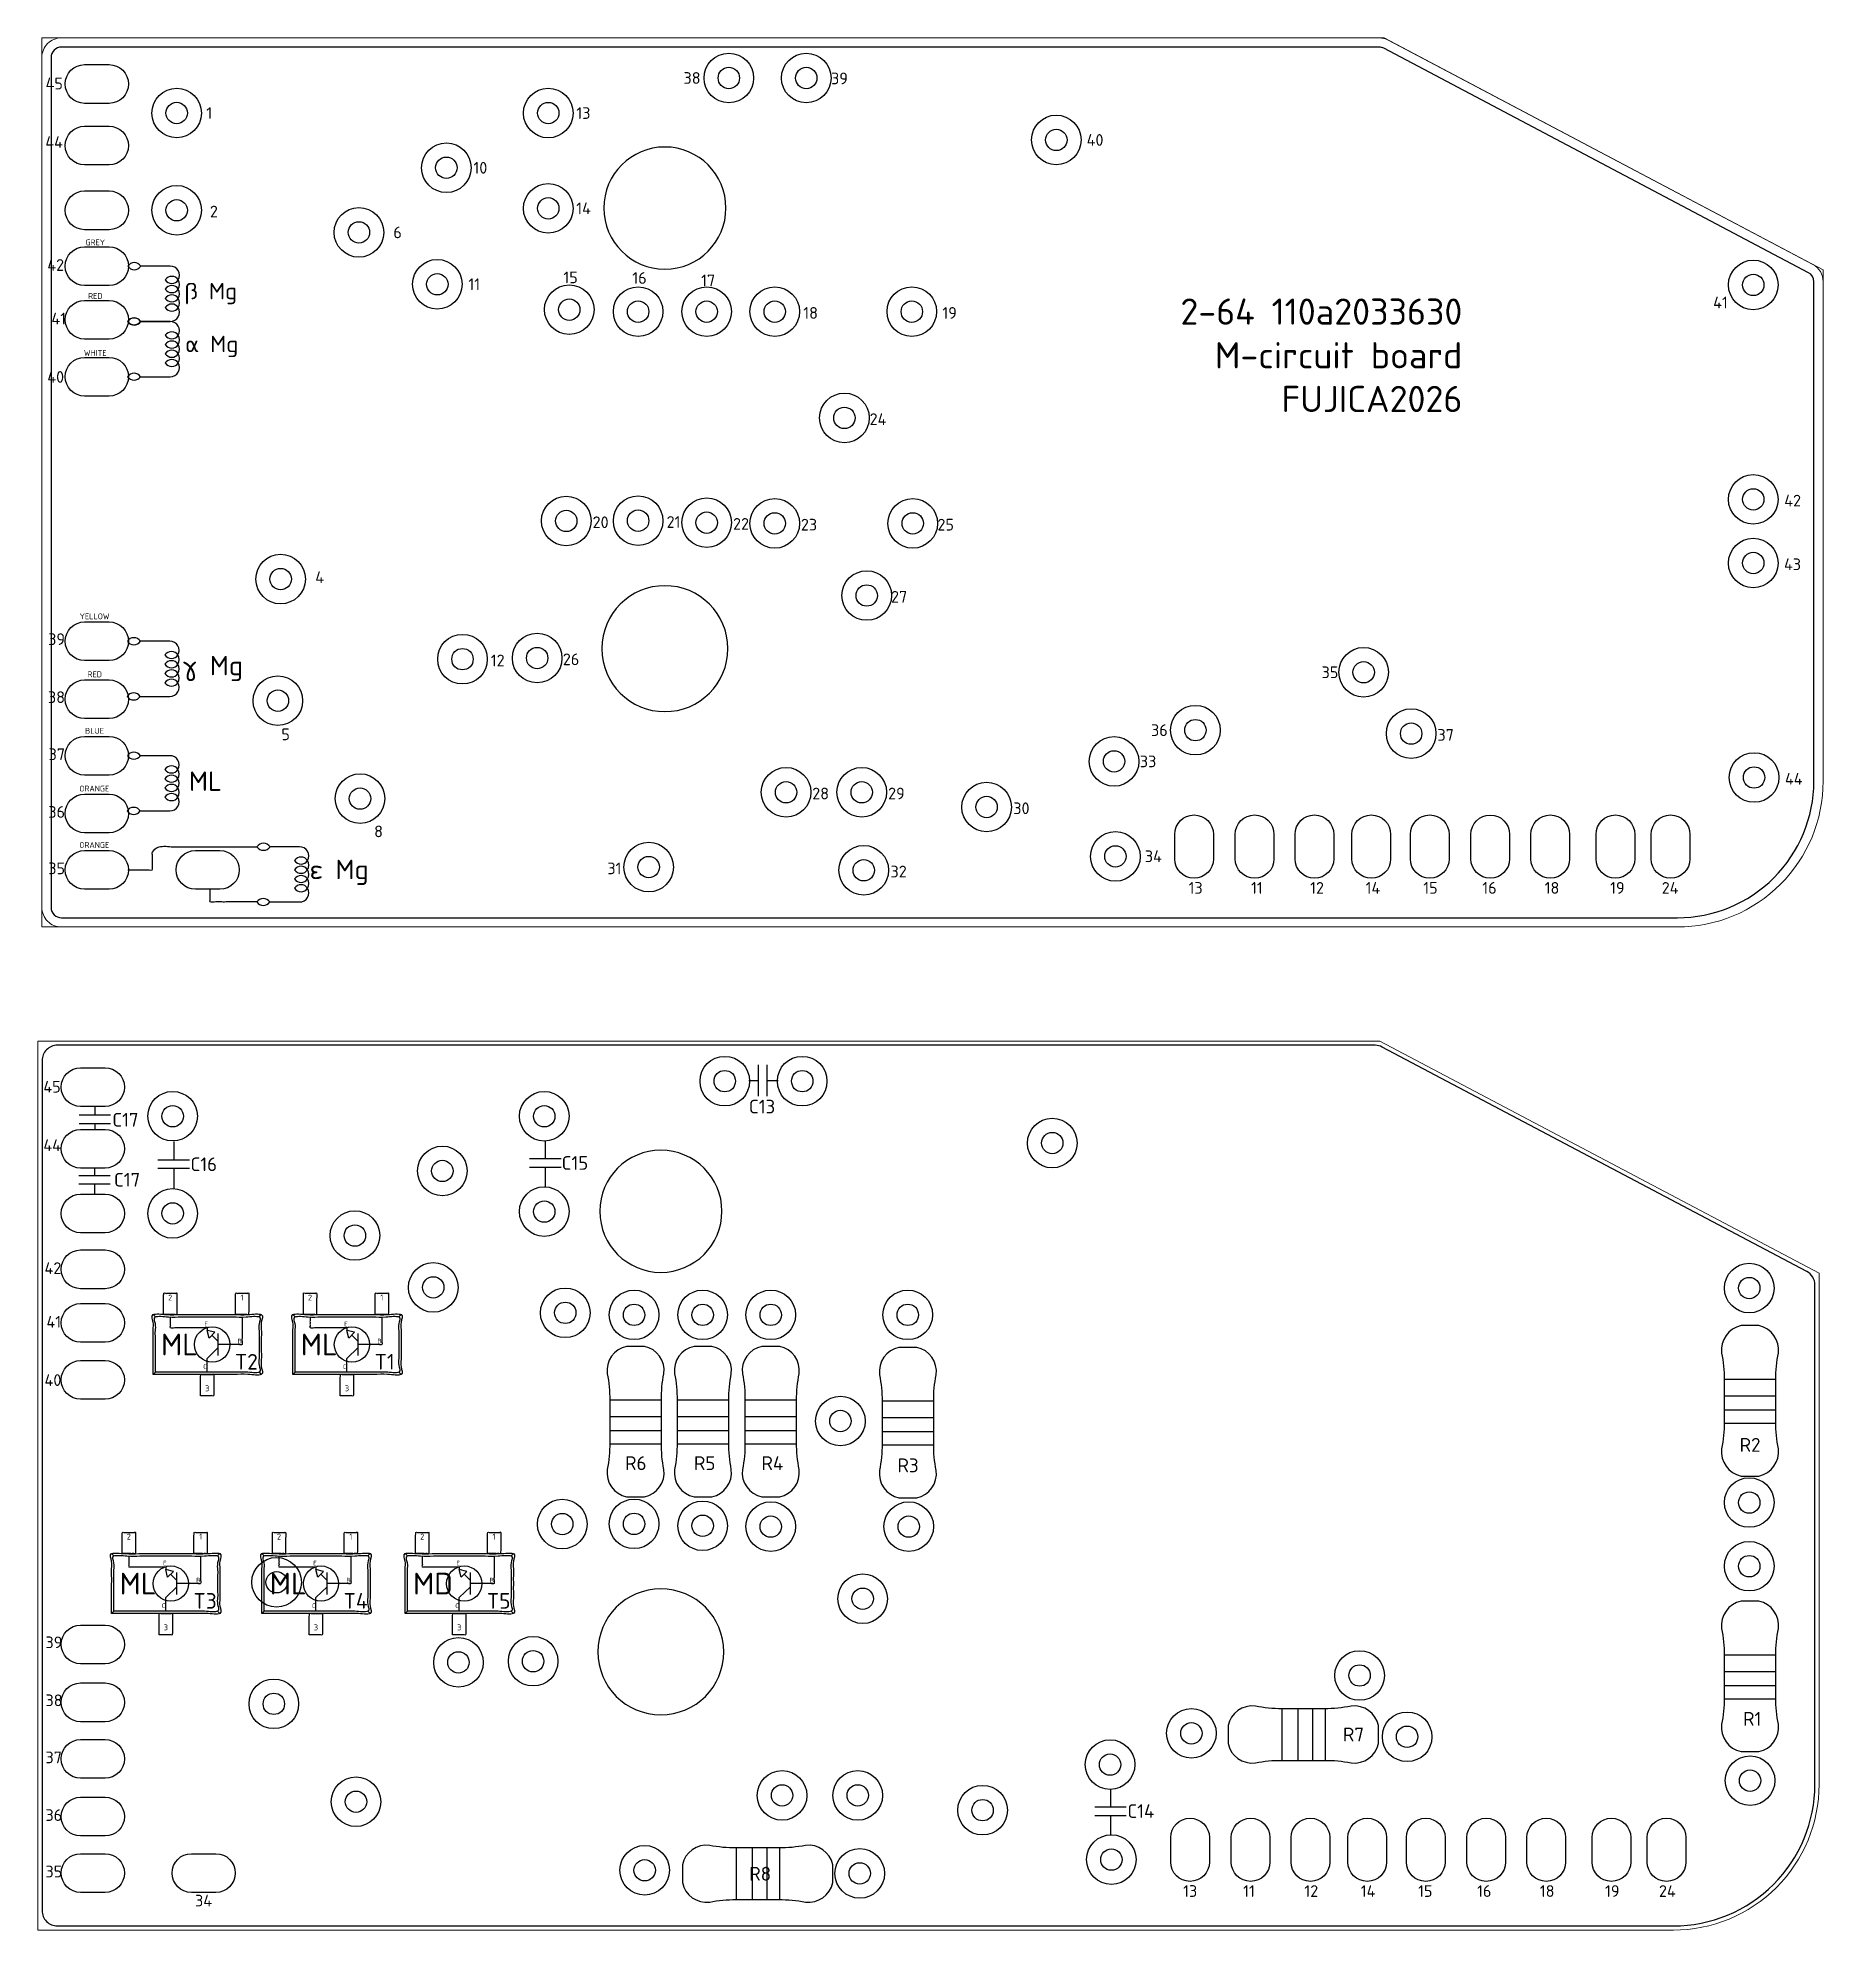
# Model space of a CAD drawing. Header units: millimetres. Extents: x 717.3 to 763, y 92.2 to 140.6.
import ezdxf

# ---------------------------------------------------------------- set-up
doc = ezdxf.new("R2010")
doc.units = ezdxf.units.MM
doc.layers.add('DXF_1_BOARD', color=6, linetype='Continuous', lineweight=0)
doc.layers.add('warstwa 2', color=1, linetype='Continuous', lineweight=13)
doc.layers.add('DXF_SILKSCREEN_BOTTOM', color=30, linetype='Continuous')
doc.layers.add('DXF_SILKSCREEN_TOP', color=2, linetype='Continuous')
doc.styles.add('Default', font='')
doc.styles.add('SimSun Regular', font='')
doc.styles.get('Default').set_extended_font_data('ISOCPEUR')
doc.styles.get('SimSun Regular').set_extended_font_data('ISOCPEUR')

msp = doc.modelspace()

# ---------------------------------------------------------------- linework, layer by layer
at = {"layer": 'DXF_1_BOARD'}
for points in [[(759.28, 117.877, 0.414214), (763.012, 121.609), (763.012, 134.701), (751.767, 140.645), (717.398, 140.645), (717.398, 117.877)], [(759.177, 92.189, 0.414214), (762.909, 95.921), (762.909, 109.013), (751.664, 114.957), (717.295, 114.957), (717.295, 92.189)]]:
    msp.add_lwpolyline(points, format="xyb", close=True, dxfattribs=at)
at = {"layer": 'DXF_SILKSCREEN_BOTTOM'}
for points in [[(762.635, 134.632), (751.765, 140.378, 0.12217), (751.643, 140.408), (717.898, 140.408, 0.414214), (717.635, 140.145), (717.635, 118.377, 0.414214), (717.898, 118.114), (759.28, 118.114, 0.414214), (762.775, 121.609), (762.775, 134.4, 0.277977)], [(718.492, 138.968, -1), (718.492, 139.96), (719.119, 139.96, -1), (719.119, 138.968)], [(718.492, 137.39, -1), (718.492, 138.382), (719.119, 138.382, -1), (719.119, 137.39)], [(718.492, 135.733, -1), (718.492, 136.725), (719.119, 136.725, -1), (719.119, 135.733)], [(718.492, 134.303, -1), (718.492, 135.295), (719.119, 135.295, -1), (719.119, 134.303)], [(719.931, 134.799, 0.539365), (719.597, 134.799, 0.539365)], [(718.492, 132.931, -1), (718.492, 133.923), (719.119, 133.923, -1), (719.119, 132.931)], [(719.925, 133.386, 0.539365), (719.592, 133.386, 0.539365)], [(719.931, 133.381, 0.539365), (719.597, 133.381, 0.539365)], [(718.492, 131.472, -1), (718.492, 132.464), (719.119, 132.464, -1), (719.119, 131.472)], [(719.925, 131.968, 0.539365), (719.592, 131.968, 0.539365)], [(718.492, 124.698, -1), (718.492, 125.69), (719.119, 125.69, -1), (719.119, 124.698)], [(719.921, 125.194, 0.539365), (719.587, 125.194, 0.539365)], [(718.492, 123.214, -1), (718.492, 124.206), (719.119, 124.206, -1), (719.119, 123.214)], [(719.916, 123.781, 0.539365), (719.582, 123.781, 0.539365)], [(718.492, 121.767, -1), (718.492, 122.759), (719.119, 122.759, -1), (719.119, 121.767)], [(719.921, 122.263, 0.539365), (719.587, 122.263, 0.539365)], [(718.492, 120.288, -1), (718.492, 121.28), (719.119, 121.28, -1), (719.119, 120.288)], [(719.916, 120.85, 0.539365), (719.582, 120.85, 0.539365)], [(747.399, 119.622, -1), (746.407, 119.622), (746.407, 120.249, -1), (747.399, 120.249)], [(748.949, 119.622, -1), (747.957, 119.622), (747.957, 120.249, -1), (748.949, 120.249)], [(750.482, 119.622, -1), (749.49, 119.622), (749.49, 120.249, -1), (750.482, 120.249)], [(751.937, 119.622, -1), (750.945, 119.622), (750.945, 120.249, -1), (751.937, 120.249)], [(753.435, 119.622, -1), (752.443, 119.622), (752.443, 120.249, -1), (753.435, 120.249)], [(754.982, 119.622, -1), (753.991, 119.622), (753.991, 120.249, -1), (754.982, 120.249)], [(756.52, 119.622, -1), (755.528, 119.622), (755.528, 120.249, -1), (756.52, 120.249)], [(758.188, 119.622, -1), (757.196, 119.622), (757.196, 120.249, -1), (758.188, 120.249)], [(759.6, 119.622, -1), (758.608, 119.622), (758.608, 120.249, -1), (759.6, 120.249)], [(718.492, 118.843, -1), (718.492, 119.835), (719.119, 119.835, -1), (719.119, 118.843)], [(721.331, 118.843, -1), (721.331, 119.835), (721.958, 119.835, -1), (721.958, 118.843)], [(723.24, 119.93, 0.539365), (722.906, 119.93, 0.539365)], [(723.234, 118.517, 0.539365), (722.901, 118.517, 0.539365)]]:
    msp.add_lwpolyline(points, format="xyb", close=True, dxfattribs=at)
for points in [[(719.925, 133.386), (720.685, 133.386, 0.586896), (720.892, 133.738, 0.539365), (720.559, 133.738, 0.539365), (720.892, 133.738, 0.270889), (720.892, 133.974, 0.539365), (720.559, 133.974, 0.539365), (720.892, 133.974, 0.270889), (720.892, 134.211, 0.539365), (720.559, 134.211, 0.539365), (720.892, 134.211, 0.270889), (720.892, 134.447, 0.539365), (720.559, 134.447, 0.539365), (720.892, 134.447, 0.586896), (720.685, 134.799), (719.931, 134.799)], [(719.925, 131.968), (720.685, 131.968, 0.586896), (720.892, 132.32, 0.539365), (720.559, 132.32, 0.539365), (720.892, 132.32, 0.270889), (720.892, 132.556, 0.539365), (720.559, 132.556, 0.539365), (720.892, 132.556, 0.270889), (720.892, 132.792, 0.539365), (720.559, 132.792, 0.539365), (720.892, 132.792, 0.270889), (720.892, 133.029, 0.539365), (720.559, 133.029, 0.539365), (720.892, 133.029, 0.586896), (720.685, 133.381), (719.931, 133.381)], [(719.916, 123.781), (720.675, 123.781, 0.586896), (720.883, 124.133, 0.539365), (720.549, 124.133, 0.539365), (720.883, 124.133, 0.270889), (720.883, 124.369, 0.539365), (720.549, 124.369, 0.539365), (720.883, 124.369, 0.270889), (720.883, 124.606, 0.539365), (720.549, 124.606, 0.539365), (720.883, 124.606, 0.270889), (720.883, 124.842, 0.539365), (720.549, 124.842, 0.539365), (720.883, 124.842, 0.586896), (720.675, 125.194), (719.921, 125.194)], [(719.916, 120.85), (720.675, 120.85, 0.586896), (720.883, 121.202, 0.539365), (720.549, 121.202, 0.539365), (720.883, 121.202, 0.270889), (720.883, 121.439, 0.539365), (720.549, 121.439, 0.539365), (720.883, 121.439, 0.270889), (720.883, 121.675, 0.539365), (720.549, 121.675, 0.539365), (720.883, 121.675, 0.270889), (720.883, 121.911, 0.539365), (720.549, 121.911, 0.539365), (720.883, 121.911, 0.586896), (720.675, 122.263), (719.921, 122.263)], [(723.234, 118.517), (723.994, 118.517, 0.586896), (724.201, 118.87, 0.539365), (723.868, 118.87, 0.539365), (724.201, 118.87, 0.270889), (724.201, 119.106, 0.539365), (723.868, 119.106, 0.539365), (724.201, 119.106, 0.270889), (724.201, 119.342, 0.539365), (723.868, 119.342, 0.539365), (724.201, 119.342, 0.270889), (724.201, 119.578, 0.539365), (723.868, 119.578, 0.539365), (724.201, 119.578, 0.586896), (723.994, 119.93), (723.24, 119.93)]]:
    msp.add_lwpolyline(points, format="xyb", dxfattribs=at)
for centre, radius in [((734.989, 139.617), 0.635), ((736.971, 139.617), 0.635), ((734.989, 139.617), 0.274), ((736.971, 139.617), 0.274), ((720.85, 138.72), 0.635), ((730.366, 138.719), 0.635), ((720.85, 138.72), 0.274), ((730.366, 138.719), 0.274), ((743.375, 138.031), 0.635), ((743.375, 138.031), 0.274), ((727.756, 137.318), 0.635), ((727.756, 137.318), 0.274), ((720.85, 136.23), 0.635), ((730.366, 136.279), 0.635), ((720.85, 136.23), 0.274), ((725.516, 135.664), 0.635), ((730.366, 136.279), 0.274), ((725.516, 135.664), 0.274), ((727.524, 134.336), 0.635), ((761.222, 134.319), 0.635), ((727.524, 134.336), 0.274), ((730.903, 133.685), 0.635), ((732.667, 133.634), 0.635), ((734.422, 133.634), 0.635), ((736.166, 133.634), 0.635), ((739.675, 133.634), 0.635), ((761.222, 134.319), 0.274), ((730.903, 133.685), 0.274), ((732.667, 133.634), 0.274), ((734.422, 133.634), 0.274), ((736.166, 133.634), 0.274), ((739.675, 133.634), 0.274), ((737.95, 130.914), 0.635), ((737.95, 130.914), 0.274), ((761.222, 128.827), 0.635), ((730.827, 128.274), 0.635), ((732.667, 128.281), 0.635), ((761.222, 128.827), 0.274), ((730.827, 128.274), 0.274), ((732.667, 128.281), 0.274), ((734.422, 128.231), 0.635), ((734.422, 128.231), 0.274), ((736.166, 128.212), 0.635), ((736.166, 128.212), 0.274), ((739.7, 128.212), 0.635), ((739.7, 128.212), 0.274), ((761.222, 127.197), 0.635), ((761.222, 127.197), 0.274), ((723.512, 126.785), 0.635), ((723.512, 126.785), 0.274), ((738.52, 126.365), 0.635), ((738.52, 126.365), 0.274), ((728.169, 124.735), 0.635), ((730.081, 124.764), 0.635), ((730.081, 124.764), 0.274), ((751.245, 124.399), 0.635), ((728.169, 124.735), 0.274), ((751.245, 124.399), 0.274), ((723.441, 123.672), 0.635), ((723.441, 123.672), 0.274), ((746.938, 122.917), 0.635), ((746.938, 122.917), 0.274), ((752.462, 122.829), 0.635), ((752.462, 122.829), 0.274), ((744.854, 122.117), 0.635), ((744.854, 122.117), 0.274), ((761.244, 121.705), 0.635), ((725.545, 121.165), 0.635), ((736.456, 121.327), 0.635), ((738.393, 121.327), 0.635), ((761.244, 121.705), 0.274), ((725.545, 121.165), 0.274), ((736.456, 121.327), 0.274), ((738.393, 121.327), 0.274), ((741.59, 120.949), 0.635), ((741.59, 120.949), 0.274), ((744.888, 119.685), 0.635), ((732.937, 119.41), 0.635), ((738.445, 119.33), 0.635), ((744.888, 119.685), 0.274), ((732.937, 119.41), 0.274), ((738.445, 119.33), 0.274)]:
    msp.add_circle(centre, radius, dxfattribs=at)
at = {"layer": 'DXF_SILKSCREEN_BOTTOM', "extrusion": (0, 0, -1)}
for centre, radius in [((-733.351, 136.286), 1.564), ((-733.351, 125.004), 1.613)]:
    msp.add_circle(centre, radius, dxfattribs=at)
at = {"layer": 'DXF_SILKSCREEN_BOTTOM'}
for points, knots in [([(719.598, 119.339), (720.231, 119.339), (720.231, 119.93), (722.906, 119.93)], [0, 0, 0.632198, 1.373602, 3.827489, 3.827489]), ([(722.901, 118.517), (721.705, 118.517), (721.705, 118.86)], [0, 0, 1.195701, 1.538082, 1.538082])]:
    msp.add_open_spline(points, degree=1, knots=knots, dxfattribs=at)
at = {"layer": 'DXF_SILKSCREEN_TOP'}
for p, q in [((735.504, 113.947), (735.748, 113.947)), ((735.748, 113.544), (735.748, 114.35)), ((735.968, 113.544), (735.968, 114.35)), ((735.968, 113.947), (736.25, 113.947)), ((718.351, 113.064), (719.157, 113.064)), ((718.754, 113.296), (718.754, 113.064)), ((718.351, 112.844), (719.157, 112.844)), ((718.754, 112.844), (718.754, 112.677)), ((720.774, 112.381), (720.774, 111.917)), ((729.886, 111.946), (730.693, 111.946)), ((730.29, 112.411), (730.29, 111.946)), ((718.345, 111.517), (719.151, 111.517)), ((718.748, 111.718), (718.748, 111.517)), ((720.371, 111.917), (721.177, 111.917)), ((720.371, 111.697), (721.177, 111.697)), ((720.774, 111.697), (720.774, 111.185)), ((729.886, 111.726), (730.693, 111.726)), ((730.29, 111.726), (730.29, 111.215)), ((718.345, 111.297), (719.151, 111.297)), ((718.748, 111.297), (718.748, 111.02)), ((720.305, 107.893), (720.246, 107.952)), ((722.959, 107.893), (723.017, 107.952)), ((723.883, 107.893), (723.825, 107.952)), ((726.537, 107.893), (726.595, 107.952)), ((721.679, 107.348), (721.632, 107.545)), ((721.829, 107.498), (721.632, 107.545)), ((721.632, 106.828), (721.916, 107.107)), ((721.679, 107.348), (721.829, 107.498)), ((721.754, 107.423), (721.916, 107.263)), ((721.916, 106.904), (721.916, 107.471)), ((725.257, 107.348), (725.21, 107.545)), ((725.407, 107.498), (725.21, 107.545)), ((725.21, 106.828), (725.494, 107.107)), ((725.257, 107.348), (725.407, 107.498)), ((725.332, 107.423), (725.494, 107.263)), ((725.494, 106.904), (725.494, 107.471)), ((721.632, 106.752), (721.632, 106.828)), ((721.632, 106.477), (721.632, 106.752)), ((725.21, 106.752), (725.21, 106.828)), ((725.21, 106.477), (725.21, 106.752)), ((720.305, 106.477), (720.246, 106.419)), ((722.959, 106.477), (723.017, 106.419)), ((723.883, 106.477), (723.825, 106.419)), ((726.537, 106.477), (726.595, 106.419)), ((761.8, 106.288), (760.477, 106.288)), ((733.262, 105.758), (731.939, 105.758)), ((734.988, 105.758), (733.665, 105.758)), ((736.725, 105.758), (735.403, 105.758)), ((740.235, 105.731), (738.912, 105.731)), ((760.477, 105.869), (761.8, 105.869)), ((731.939, 105.339), (733.262, 105.339)), ((733.665, 105.339), (734.988, 105.339)), ((735.403, 105.339), (736.725, 105.339)), ((738.912, 105.313), (740.235, 105.313)), ((761.8, 105.503), (760.478, 105.503)), ((760.478, 105.17), (761.8, 105.17)), ((733.262, 104.973), (731.939, 104.973)), ((734.988, 104.973), (733.665, 104.973)), ((736.725, 104.973), (735.403, 104.973)), ((740.235, 104.946), (738.912, 104.946)), ((731.939, 104.639), (733.262, 104.639)), ((733.665, 104.639), (734.988, 104.639)), ((735.403, 104.639), (736.725, 104.639)), ((738.912, 104.613), (740.235, 104.613)), ((719.244, 101.771), (719.185, 101.83)), ((721.898, 101.771), (721.956, 101.83)), ((723.089, 101.771), (723.031, 101.83)), ((725.743, 101.771), (725.802, 101.83)), ((726.759, 101.771), (726.7, 101.83)), ((729.412, 101.771), (729.471, 101.83)), ((720.618, 101.225), (720.571, 101.423)), ((720.768, 101.376), (720.571, 101.423)), ((720.618, 101.225), (720.768, 101.376)), ((720.693, 101.301), (720.855, 101.141)), ((720.855, 100.782), (720.855, 101.349)), ((724.464, 101.225), (724.416, 101.423)), ((724.613, 101.376), (724.416, 101.423)), ((724.464, 101.225), (724.613, 101.376)), ((724.539, 101.301), (724.7, 101.141)), ((724.7, 100.782), (724.7, 101.349)), ((728.133, 101.225), (728.085, 101.423)), ((728.282, 101.376), (728.085, 101.423)), ((728.133, 101.225), (728.282, 101.376)), ((728.208, 101.301), (728.37, 101.141)), ((728.37, 100.782), (728.37, 101.349)), ((720.571, 100.706), (720.855, 100.984)), ((724.416, 100.706), (724.7, 100.984)), ((728.085, 100.706), (728.37, 100.984)), ((719.244, 100.355), (719.185, 100.297)), ((720.571, 100.63), (720.571, 100.706)), ((720.571, 100.355), (720.571, 100.63)), ((721.898, 100.355), (721.956, 100.297)), ((723.089, 100.355), (723.031, 100.297)), ((724.416, 100.63), (724.416, 100.706)), ((724.416, 100.355), (724.416, 100.63)), ((725.743, 100.355), (725.802, 100.297)), ((726.759, 100.355), (726.7, 100.297)), ((728.085, 100.63), (728.085, 100.706)), ((728.085, 100.355), (728.085, 100.63)), ((729.412, 100.355), (729.471, 100.297)), ((761.8, 99.231), (760.477, 99.231)), ((760.477, 98.813), (761.8, 98.813)), ((761.8, 98.446), (760.478, 98.446)), ((760.478, 98.113), (761.8, 98.113)), ((749.153, 97.86), (749.153, 96.537)), ((749.572, 96.537), (749.572, 97.86)), ((749.938, 97.86), (749.938, 96.538)), ((750.271, 96.538), (750.271, 97.86)), ((744.764, 95.811), (744.764, 95.347)), ((744.361, 95.347), (745.167, 95.347)), ((744.361, 95.126), (745.167, 95.126)), ((744.764, 95.126), (744.764, 94.615)), ((735.18, 94.295), (735.18, 92.972)), ((735.598, 92.972), (735.598, 94.295)), ((735.965, 94.295), (735.965, 92.972)), ((736.298, 92.972), (736.298, 94.295))]:
    msp.add_line(p, q, dxfattribs=at)
for points in [[(762.592, 109.058), (751.723, 114.803, 0.12217), (751.54, 114.849), (717.795, 114.849, 0.414214), (717.403, 114.457), (717.403, 92.689, 0.414214), (717.795, 92.297), (759.177, 92.297, 0.414214), (762.801, 95.921), (762.801, 108.711, 0.277977)], [(718.389, 113.28, -1), (718.389, 114.272), (719.016, 114.272, -1), (719.016, 113.28)], [(718.389, 111.702, -1), (718.389, 112.694), (719.016, 112.694, -1), (719.016, 111.702)], [(718.389, 110.045, -1), (718.389, 111.036), (719.016, 111.036, -1), (719.016, 110.045)], [(718.389, 108.615, -1), (718.389, 109.607), (719.016, 109.607, -1), (719.016, 108.615)], [(718.389, 107.243, -1), (718.389, 108.235), (719.016, 108.235, -1), (719.016, 107.243)], [(761.8, 106.288, -0.051422), (761.865, 106.968, 0.393732), (761.366, 107.668), (760.911, 107.668, 0.393732), (760.413, 106.968, -0.051422), (760.477, 106.288), (760.477, 105.197, -0.051422), (760.413, 104.517, 0.393732), (760.911, 103.817), (761.366, 103.817, 0.393732), (761.865, 104.517, -0.051422), (761.8, 105.197)], [(733.262, 105.758, -0.051422), (733.327, 106.438, 0.393732), (732.828, 107.138), (732.373, 107.138, 0.393732), (731.875, 106.438, -0.051422), (731.939, 105.758), (731.939, 104.667, -0.051422), (731.875, 103.987, 0.393732), (732.373, 103.287), (732.828, 103.287, 0.393732), (733.327, 103.987, -0.051422), (733.262, 104.667)], [(734.988, 105.758, -0.051422), (735.052, 106.438, 0.393732), (734.554, 107.138), (734.099, 107.138, 0.393732), (733.6, 106.438, -0.051422), (733.665, 105.758), (733.665, 104.667, -0.051422), (733.6, 103.987, 0.393732), (734.099, 103.287), (734.554, 103.287, 0.393732), (735.052, 103.987, -0.051422), (734.988, 104.667)], [(736.725, 105.758, -0.051422), (736.79, 106.438, 0.393732), (736.291, 107.138), (735.836, 107.138, 0.393732), (735.338, 106.438, -0.051422), (735.403, 105.758), (735.403, 104.667, -0.051422), (735.338, 103.987, 0.393732), (735.836, 103.287), (736.291, 103.287, 0.393732), (736.79, 103.987, -0.051422), (736.725, 104.667)], [(740.235, 105.731, -0.051422), (740.299, 106.411, 0.393732), (739.801, 107.111), (739.346, 107.111, 0.393732), (738.848, 106.411, -0.051422), (738.912, 105.731), (738.912, 104.641, -0.051422), (738.848, 103.96, 0.393732), (739.346, 103.26), (739.801, 103.26, 0.393732), (740.299, 103.96, -0.051422), (740.235, 104.641)], [(718.389, 105.784, -1), (718.389, 106.775), (719.016, 106.775, -1), (719.016, 105.784)], [(761.8, 99.231, -0.051422), (761.865, 99.912, 0.393732), (761.366, 100.611), (760.911, 100.611, 0.393732), (760.413, 99.912, -0.051422), (760.477, 99.231), (760.477, 98.141, -0.051422), (760.413, 97.46, 0.393732), (760.911, 96.761), (761.366, 96.761, 0.393732), (761.865, 97.46, -0.051422), (761.8, 98.141)], [(718.389, 99.01, -1), (718.389, 100.002), (719.016, 100.002, -1), (719.016, 99.01)], [(718.389, 97.526, -1), (718.389, 98.518), (719.016, 98.518, -1), (719.016, 97.526)], [(749.153, 97.86, -0.051422), (748.473, 97.925, 0.393732), (747.773, 97.426), (747.773, 96.971, 0.393732), (748.473, 96.473, -0.051422), (749.153, 96.537), (750.244, 96.537, -0.051422), (750.924, 96.473, 0.393732), (751.624, 96.971), (751.624, 97.426, 0.393732), (750.924, 97.925, -0.051422), (750.244, 97.86)], [(718.389, 96.079, -1), (718.389, 97.071), (719.016, 97.071, -1), (719.016, 96.079)], [(718.389, 94.6, -1), (718.389, 95.592), (719.016, 95.592, -1), (719.016, 94.6)], [(747.296, 93.934, -1), (746.304, 93.934), (746.304, 94.56, -1), (747.296, 94.56)], [(748.846, 93.934, -1), (747.854, 93.934), (747.854, 94.56, -1), (748.846, 94.56)], [(750.379, 93.934, -1), (749.387, 93.934), (749.387, 94.56, -1), (750.379, 94.56)], [(751.834, 93.934, -1), (750.842, 93.934), (750.842, 94.56, -1), (751.834, 94.56)], [(753.332, 93.934, -1), (752.34, 93.934), (752.34, 94.56, -1), (753.332, 94.56)], [(754.879, 93.934, -1), (753.888, 93.934), (753.888, 94.56, -1), (754.879, 94.56)], [(756.417, 93.934, -1), (755.425, 93.934), (755.425, 94.56, -1), (756.417, 94.56)], [(758.085, 93.934, -1), (757.094, 93.934), (757.094, 94.56, -1), (758.085, 94.56)], [(759.497, 93.934, -1), (758.505, 93.934), (758.505, 94.56, -1), (759.497, 94.56)], [(718.389, 93.155, -1), (718.389, 94.147), (719.016, 94.147, -1), (719.016, 93.155)], [(721.228, 93.155, -1), (721.228, 94.147), (721.855, 94.147, -1), (721.855, 93.155)], [(735.18, 94.295, -0.051422), (734.499, 94.359, 0.393732), (733.799, 93.861), (733.799, 93.406, 0.393732), (734.499, 92.908, -0.051422), (735.18, 92.972), (736.27, 92.972, -0.051422), (736.95, 92.908, 0.393732), (737.65, 93.406), (737.65, 93.861, 0.393732), (736.95, 94.359, -0.051422), (736.27, 94.295)]]:
    msp.add_lwpolyline(points, format="xyb", close=True, dxfattribs=at)
for centre, radius in [((734.886, 113.929), 0.635), ((736.868, 113.929), 0.635), ((734.886, 113.929), 0.274), ((736.868, 113.929), 0.274), ((720.747, 113.032), 0.635), ((730.263, 113.031), 0.635), ((720.747, 113.032), 0.274), ((730.263, 113.031), 0.274), ((743.272, 112.343), 0.635), ((743.272, 112.343), 0.274), ((727.653, 111.63), 0.635), ((727.653, 111.63), 0.274), ((720.747, 110.542), 0.635), ((730.263, 110.59), 0.635), ((720.747, 110.542), 0.274), ((725.413, 109.976), 0.635), ((730.263, 110.59), 0.274), ((725.413, 109.976), 0.274), ((727.421, 108.648), 0.635), ((761.119, 108.631), 0.635), ((727.421, 108.648), 0.274), ((730.8, 107.997), 0.635), ((732.564, 107.945), 0.635), ((734.319, 107.945), 0.635), ((736.063, 107.945), 0.635), ((739.572, 107.945), 0.635), ((761.119, 108.631), 0.274), ((730.8, 107.997), 0.274), ((732.564, 107.945), 0.274), ((734.319, 107.945), 0.274), ((736.063, 107.945), 0.274), ((739.572, 107.945), 0.274), ((721.761, 107.185), 0.452), ((725.339, 107.185), 0.452), ((737.847, 105.226), 0.635), ((737.847, 105.226), 0.274), ((761.119, 103.139), 0.635), ((730.724, 102.586), 0.635), ((732.564, 102.593), 0.635), ((761.119, 103.139), 0.274), ((730.724, 102.586), 0.274), ((732.564, 102.593), 0.274), ((734.319, 102.543), 0.635), ((734.319, 102.543), 0.274), ((736.063, 102.523), 0.635), ((736.063, 102.523), 0.274), ((739.597, 102.523), 0.635), ((739.597, 102.523), 0.274), ((761.119, 101.509), 0.635), ((761.119, 101.509), 0.274), ((720.7, 101.063), 0.452), ((723.409, 101.097), 0.635), ((723.409, 101.097), 0.274), ((724.546, 101.063), 0.452), ((728.215, 101.063), 0.452), ((738.417, 100.676), 0.635), ((738.417, 100.676), 0.274), ((728.066, 99.046), 0.635), ((729.978, 99.076), 0.635), ((729.978, 99.076), 0.274), ((751.142, 98.71), 0.635), ((728.066, 99.046), 0.274), ((751.142, 98.71), 0.274), ((723.338, 97.984), 0.635), ((723.338, 97.984), 0.274), ((746.835, 97.229), 0.635), ((746.835, 97.229), 0.274), ((752.359, 97.14), 0.635), ((752.359, 97.14), 0.274), ((744.751, 96.429), 0.635), ((744.751, 96.429), 0.274), ((761.141, 96.017), 0.635), ((725.442, 95.477), 0.635), ((736.353, 95.639), 0.635), ((738.29, 95.639), 0.635), ((761.141, 96.017), 0.274), ((725.442, 95.477), 0.274), ((736.353, 95.639), 0.274), ((738.29, 95.639), 0.274), ((741.487, 95.261), 0.635), ((741.487, 95.261), 0.274), ((744.785, 93.997), 0.635), ((732.834, 93.722), 0.635), ((738.342, 93.641), 0.635), ((744.785, 93.997), 0.274), ((732.834, 93.722), 0.274), ((738.342, 93.641), 0.274)]:
    msp.add_circle(centre, radius, dxfattribs=at)
at = {"layer": 'DXF_SILKSCREEN_TOP', "extrusion": (0, 0, -1)}
for centre, radius in [((-733.248, 110.597), 1.564), ((-733.248, 99.316), 1.613)]:
    msp.add_circle(centre, radius, dxfattribs=at)
at = {"layer": 'DXF_SILKSCREEN_TOP'}
for points, knots in [([(720.515, 107.952), (720.856, 107.952), (720.856, 108.497), (720.515, 108.497), (720.515, 107.952)], [0, 0, 0.0890119, 0.1256786, 0.2146905, 0.2513573, 0.2513573]), ([(722.353, 107.952), (722.694, 107.952), (722.694, 108.497), (722.353, 108.497), (722.353, 107.952)], [0, 0, 0.0890119, 0.1256786, 0.2146905, 0.2513573, 0.2513573]), ([(724.094, 107.952), (724.434, 107.952), (724.434, 108.497), (724.094, 108.497), (724.094, 107.952)], [0, 0, 0.0890119, 0.1256786, 0.2146905, 0.2513573, 0.2513573]), ([(725.932, 107.952), (726.272, 107.952), (726.272, 108.497), (725.932, 108.497), (725.932, 107.952)], [0, 0, 0.0890119, 0.1256786, 0.2146905, 0.2513573, 0.2513573]), ([(720.246, 106.419), (723.017, 106.419), (723.017, 107.952), (720.246, 107.952), (720.246, 106.419)], [0, 0, 0.72478, 1.125752, 1.850533, 2.251504, 2.251504]), ([(720.305, 106.477), (722.959, 106.477), (722.959, 107.893), (720.305, 107.893), (720.305, 106.477)], [0.015301, 0.015301, 0.70948, 1.07985, 1.774029, 2.144399, 2.144399]), ([(720.685, 107.893), (720.685, 107.618), (721.632, 107.618), (721.632, 107.545)], [0, 0, 0.275423, 1.22163, 1.294329, 1.294329]), ([(722.524, 107.893), (722.524, 107.185), (721.916, 107.185)], [0, 0, 0.708238, 1.316055, 1.316055]), ([(723.825, 106.419), (726.595, 106.419), (726.595, 107.952), (723.825, 107.952), (723.825, 106.419)], [0, 0, 0.72478, 1.125752, 1.850533, 2.251504, 2.251504]), ([(723.883, 106.477), (726.537, 106.477), (726.537, 107.893), (723.883, 107.893), (723.883, 106.477)], [0.015301, 0.015301, 0.70948, 1.07985, 1.774029, 2.144399, 2.144399]), ([(724.264, 107.893), (724.264, 107.618), (725.21, 107.618), (725.21, 107.545)], [0, 0, 0.275423, 1.22163, 1.294329, 1.294329]), ([(726.102, 107.893), (726.102, 107.185), (725.494, 107.185)], [0, 0, 0.708238, 1.316055, 1.316055]), ([(721.462, 105.874), (721.802, 105.874), (721.802, 106.419), (721.462, 106.419), (721.462, 105.874)], [0, 0, 0.0890119, 0.1256786, 0.2146905, 0.2513573, 0.2513573]), ([(725.04, 105.874), (725.38, 105.874), (725.38, 106.419), (725.04, 106.419), (725.04, 105.874)], [0, 0, 0.0890119, 0.1256786, 0.2146905, 0.2513573, 0.2513573]), ([(719.454, 101.83), (719.795, 101.83), (719.795, 102.374), (719.454, 102.374), (719.454, 101.83)], [0, 0, 0.0890119, 0.1256786, 0.2146905, 0.2513573, 0.2513573]), ([(721.293, 101.83), (721.633, 101.83), (721.633, 102.374), (721.293, 102.374), (721.293, 101.83)], [0, 0, 0.0890119, 0.1256786, 0.2146905, 0.2513573, 0.2513573]), ([(723.3, 101.83), (723.64, 101.83), (723.64, 102.374), (723.3, 102.374), (723.3, 101.83)], [0, 0, 0.0890119, 0.1256786, 0.2146905, 0.2513573, 0.2513573]), ([(725.138, 101.83), (725.478, 101.83), (725.478, 102.374), (725.138, 102.374), (725.138, 101.83)], [0, 0, 0.0890119, 0.1256786, 0.2146905, 0.2513573, 0.2513573]), ([(726.969, 101.83), (727.309, 101.83), (727.309, 102.374), (726.969, 102.374), (726.969, 101.83)], [0, 0, 0.0890119, 0.1256786, 0.2146905, 0.2513573, 0.2513573]), ([(728.807, 101.83), (729.147, 101.83), (729.147, 102.374), (728.807, 102.374), (728.807, 101.83)], [0, 0, 0.0890119, 0.1256786, 0.2146905, 0.2513573, 0.2513573]), ([(719.185, 100.297), (721.956, 100.297), (721.956, 101.83), (719.185, 101.83), (719.185, 100.297)], [0, 0, 0.72478, 1.125752, 1.850533, 2.251504, 2.251504]), ([(719.244, 100.355), (721.898, 100.355), (721.898, 101.771), (719.244, 101.771), (719.244, 100.355)], [0.015301, 0.015301, 0.70948, 1.07985, 1.774029, 2.144399, 2.144399]), ([(719.625, 101.771), (719.625, 101.496), (720.571, 101.496), (720.571, 101.423)], [0, 0, 0.275423, 1.22163, 1.294329, 1.294329]), ([(721.463, 101.771), (721.463, 101.063), (720.855, 101.063)], [0, 0, 0.708238, 1.316055, 1.316055]), ([(723.031, 100.297), (725.802, 100.297), (725.802, 101.83), (723.031, 101.83), (723.031, 100.297)], [0, 0, 0.72478, 1.125752, 1.850533, 2.251504, 2.251504]), ([(723.089, 100.355), (725.743, 100.355), (725.743, 101.771), (723.089, 101.771), (723.089, 100.355)], [0.015301, 0.015301, 0.70948, 1.07985, 1.774029, 2.144399, 2.144399]), ([(723.47, 101.771), (723.47, 101.496), (724.416, 101.496), (724.416, 101.423)], [0, 0, 0.275423, 1.22163, 1.294329, 1.294329]), ([(725.308, 101.771), (725.308, 101.063), (724.7, 101.063)], [0, 0, 0.708238, 1.316055, 1.316055]), ([(726.7, 100.297), (729.471, 100.297), (729.471, 101.83), (726.7, 101.83), (726.7, 100.297)], [0, 0, 0.72478, 1.125752, 1.850533, 2.251504, 2.251504]), ([(726.759, 100.355), (729.412, 100.355), (729.412, 101.771), (726.759, 101.771), (726.759, 100.355)], [0.015301, 0.015301, 0.70948, 1.07985, 1.774029, 2.144399, 2.144399]), ([(727.139, 101.771), (727.139, 101.496), (728.085, 101.496), (728.085, 101.423)], [0, 0, 0.275423, 1.22163, 1.294329, 1.294329]), ([(728.977, 101.771), (728.977, 101.063), (728.37, 101.063)], [0, 0, 0.708238, 1.316055, 1.316055]), ([(720.401, 99.752), (720.741, 99.752), (720.741, 100.297), (720.401, 100.297), (720.401, 99.752)], [0, 0, 0.0890119, 0.1256786, 0.2146905, 0.2513573, 0.2513573]), ([(724.246, 99.752), (724.586, 99.752), (724.586, 100.297), (724.246, 100.297), (724.246, 99.752)], [0, 0, 0.0890119, 0.1256786, 0.2146905, 0.2513573, 0.2513573]), ([(727.915, 99.752), (728.256, 99.752), (728.256, 100.297), (727.915, 100.297), (727.915, 99.752)], [0, 0, 0.0890119, 0.1256786, 0.2146905, 0.2513573, 0.2513573])]:
    msp.add_open_spline(points, degree=1, knots=knots, dxfattribs=at)
at = {"layer": 'warstwa 2'}
msp.add_lwpolyline([(762.746, 134.842), (751.876, 140.587, 0.12217), (751.643, 140.645), (717.898, 140.645, 0.414214), (717.398, 140.145), (717.398, 118.377, 0.414214), (717.898, 117.877), (759.28, 117.877, 0.414214), (763.012, 121.609), (763.012, 134.4, 0.277977)], format="xyb", close=True, dxfattribs=at)

# ---------------------------------------------------------------- texts
at = {"layer": 'DXF_SILKSCREEN_BOTTOM'}
for s, insert, char_height, width, attachment_point, style in [('45', (717.937, 139.625), 0.3, 1.44364, 3, 'Default'), ('38', (734.266, 139.767), 0.3, 1.38545, 3, 'Default'), ('39', (738.038, 139.756), 0.3, 1.38545, 3, 'Default'), ('1', (721.76, 138.87), 0.3, 0.84364, 3, 'Default'), ('13', (731.446, 138.869), 0.3, 1.26545, 3, 'Default'), ('44', (717.937, 138.127), 0.3, 1.50182, 3, 'Default'), ('40', (744.583, 138.181), 0.3, 1.44364, 3, 'Default'), ('10', (728.805, 137.468), 0.3, 1.26545, 3, 'Default'), ('2', (721.905, 136.347), 0.3, 0.96364, 3, 'Default'), ('14', (731.457, 136.429), 0.3, 1.32364, 3, 'Default'), ('6', (726.616, 135.814), 0.3, 0.96364, 3, 'Default'), ('GREY', (719.018, 135.332), 0.15, 1.23273, 9, 'SimSun Regular'), ('42', (717.967, 134.979), 0.3, 1.44364, 3, 'Default'), ('\\P{\\fISOCPEUR;β Mg}\\P', (722.397, 135.072), 0.42028, 3.28583, 3, 'Default'), ('11', (728.62, 134.486), 0.3, 1.14545, 3, 'Default'), ('15', (731.121, 134.661), 0.3, 1.26545, 3, 'Default'), ('16', (732.886, 134.646), 0.3, 1.26545, 3, 'Default'), ('17', (734.64, 134.583), 0.3, 1.26545, 3, 'Default'), ('RED', (718.95, 133.96), 0.15, 0.96182, 9, 'SimSun Regular'), ('18', (737.272, 133.751), 0.3, 1.26545, 3, 'Default'), ('19', (740.828, 133.751), 0.3, 1.26545, 3, 'Default'), ('{\\fISOCPEUR;2-64 110a2033630 }\\P{\\fISOCPEUR;M-circuit board}\\P{\\fISOCPEUR;FUJICA2026}\\P', (753.773, 133.971), 0.67108, 16.5696, 3, 'Default'), ('41', (760.571, 134.019), 0.3, 1.32364, 3, 'Default'), ('41', (718.017, 133.606), 0.3, 1.32364, 3, 'Default'), ('α Mg', (722.428, 133.017), 0.4203, 3.32658, 3, 'Default'), ('WHITE', (719.056, 132.501), 0.15, 1.38364, 9, 'SimSun Regular'), ('40', (717.967, 132.112), 0.3, 1.44364, 3, 'Default'), ('24', (739.024, 131.031), 0.3, 1.44364, 3, 'Default'), ('42', (762.446, 128.945), 0.3, 1.44364, 3, 'Default'), ('20', (731.911, 128.391), 0.3, 1.38545, 3, 'Default'), ('21', (733.751, 128.398), 0.3, 1.26545, 3, 'Default'), ('22', (735.506, 128.349), 0.3, 1.38545, 3, 'Default'), ('23', (737.25, 128.329), 0.3, 1.38545, 3, 'Default'), ('25', (740.754, 128.329), 0.3, 1.38545, 3, 'Default'), ('4', (724.624, 126.983), 0.3, 1.02182, 3, 'Default'), ('43', (762.446, 127.315), 0.3, 1.44364, 3, 'Default'), ('27', (739.557, 126.482), 0.3, 1.38545, 3, 'Default'), ('YELLOW', (719.131, 125.756), 0.15, 1.74545, 9, 'SimSun Regular'), ('39', (717.991, 125.397), 0.3, 1.38545, 3, 'Default'), ('γ Mg', (722.551, 124.821), 0.4979, 3.94066, 3, 'Default'), ('12', (729.248, 124.852), 0.3, 1.26545, 3, 'Default'), ('26', (731.16, 124.881), 0.3, 1.38545, 3, 'Default'), ('35', (750.597, 124.549), 0.3, 1.38545, 3, 'Default'), ('RED', (718.935, 124.272), 0.15, 0.96182, 9, 'SimSun Regular'), ('38', (717.991, 123.912), 0.3, 1.38545, 3, 'Default'), ('BLUE', (718.988, 122.825), 0.15, 1.17273, 9, 'SimSun Regular'), ('5', (723.75, 122.96), 0.3, 0.96364, 3, 'Default'), ('36', (746.229, 123.067), 0.3, 1.38545, 3, 'Default'), ('37', (753.556, 122.946), 0.3, 1.38545, 3, 'Default'), ('37', (717.991, 122.45), 0.3, 1.38545, 3, 'Default'), ('33', (745.936, 122.267), 0.3, 1.38545, 3, 'Default'), ('ML', (722.009, 121.86), 0.4979, 2.49837, 3, 'Default'), ('44', (762.485, 121.823), 0.3, 1.50182, 3, 'Default'), ('ORANGE', (719.123, 121.346), 0.15, 1.71273, 9, 'SimSun Regular'), ('28', (737.556, 121.445), 0.3, 1.38545, 3, 'Default'), ('29', (739.493, 121.445), 0.3, 1.38545, 3, 'Default'), ('36', (717.991, 120.973), 0.3, 1.38545, 3, 'Default'), ('30', (742.69, 121.067), 0.3, 1.38545, 3, 'Default'), ('8', (726.133, 120.475), 0.3, 0.96364, 3, 'Default'), ('ORANGE', (719.123, 119.901), 0.15, 1.71273, 9, 'SimSun Regular'), ('34', (746.079, 119.838), 0.3, 1.44364, 3, 'Default'), ('35', (717.991, 119.528), 0.3, 1.38545, 3, 'Default'), ('ε Mg', (725.768, 119.6), 0.4979, 3.79583, 3, 'Default'), ('31', (732.24, 119.527), 0.3, 1.26545, 3, 'Default'), ('32', (739.545, 119.447), 0.3, 1.38545, 3, 'Default'), ('13', (747.123, 119.028), 0.3, 1.26545, 3, 'Default'), ('11', (748.661, 119.028), 0.3, 1.14545, 3, 'Default'), ('12', (750.229, 119.028), 0.3, 1.26545, 3, 'Default'), ('14', (751.672, 119.028), 0.3, 1.32364, 3, 'Default'), ('15', (753.14, 119.028), 0.3, 1.26545, 3, 'Default'), ('16', (754.651, 119.028), 0.3, 1.26545, 3, 'Default'), ('18', (756.257, 119.028), 0.3, 1.26545, 3, 'Default'), ('19', (757.927, 119.028), 0.3, 1.26545, 3, 'Default'), ('24', (759.308, 119.028), 0.3, 1.44364, 3, 'Default')]:
    msp.add_mtext(s, dxfattribs=dict(at, insert=insert, char_height=char_height, width=width, attachment_point=attachment_point, style=style))
at = {"layer": 'DXF_SILKSCREEN_TOP', "style": 'Default'}
for s, insert, char_height, width, attachment_point in [('45', (717.436, 113.936), 0.3, 1.44, 1), ('C13', (735.84, 113.453), 0.35, 1.89636, 2), ('C17', (719.201, 113.115), 0.35, 1.96424, 1), ('44', (717.436, 112.439), 0.3, 1.50182, 1), ('C16', (721.544, 111.976), 0.35, 1.89636, 2), ('C15', (731.048, 112.009), 0.35, 1.89636, 2), ('C17', (719.244, 111.58), 0.35, 1.96424, 1), ('42', (717.466, 109.291), 0.3, 1.44, 1), ('2', (720.633, 108.463), 0.15, 0.48, 1), ('1', (722.486, 108.463), 0.15, 0.42, 1), ('2', (724.212, 108.463), 0.15, 0.48, 1), ('1', (726.065, 108.463), 0.15, 0.42, 1), ('41', (717.516, 107.918), 0.3, 1.32, 1), ('E', (721.56, 107.769), 0.119, 0.37941, 1), ('E', (725.138, 107.769), 0.119, 0.37941, 1), ('ML', (720.448, 107.464), 0.5564, 2.78559, 1), ('B', (722.409, 107.334), 0.119, 0.40384, 1), ('ML', (724.027, 107.464), 0.5564, 2.78559, 1), ('B', (725.988, 107.334), 0.119, 0.40384, 1), ('C', (721.53, 106.678), 0.119, 0.37941, 1), ('T2', (722.34, 106.943), 0.4, 1.92, 1), ('C', (725.109, 106.678), 0.119, 0.37941, 1), ('T1', (725.918, 106.943), 0.4, 1.76, 1), ('40', (717.466, 106.424), 0.3, 1.44, 1), ('3', (721.579, 106.139), 0.15, 0.48, 1), ('3', (725.158, 106.139), 0.15, 0.48, 1), ('R2', (760.873, 104.793), 0.355, 1.7042, 1), ('R6', (732.332, 104.325), 0.355, 1.7042, 1), ('R5', (734.095, 104.325), 0.355, 1.7042, 1), ('R4', (735.825, 104.325), 0.355, 1.77736, 1), ('R3', (739.308, 104.268), 0.355, 1.7042, 1), ('2', (719.572, 102.341), 0.15, 0.48, 1), ('1', (721.425, 102.341), 0.15, 0.42, 1), ('2', (723.418, 102.341), 0.15, 0.48, 1), ('1', (725.271, 102.341), 0.15, 0.42, 1), ('2', (727.087, 102.341), 0.15, 0.48, 1), ('1', (728.94, 102.341), 0.15, 0.42, 1), ('ML', (719.388, 101.341), 0.5564, 2.78559, 1), ('E', (720.499, 101.646), 0.119, 0.37941, 1), ('ML', (723.233, 101.341), 0.5564, 2.78559, 1), ('E', (724.344, 101.646), 0.119, 0.37941, 1), ('MD', (726.902, 101.341), 0.5564, 2.90025, 1), ('E', (728.013, 101.646), 0.119, 0.37941, 1), ('T3', (721.279, 100.821), 0.4, 1.92, 1), ('B', (721.349, 101.211), 0.119, 0.40384, 1), ('T4', (725.124, 100.821), 0.4, 2.00242, 1), ('B', (725.194, 101.211), 0.119, 0.40384, 1), ('T5', (728.793, 100.821), 0.4, 1.92, 1), ('B', (728.863, 101.211), 0.119, 0.40384, 1), ('C', (720.469, 100.555), 0.119, 0.37941, 1), ('C', (724.315, 100.555), 0.119, 0.37941, 1), ('C', (727.984, 100.555), 0.119, 0.37941, 1), ('3', (720.519, 100.017), 0.15, 0.48, 1), ('3', (724.364, 100.017), 0.15, 0.48, 1), ('3', (728.033, 100.017), 0.15, 0.48, 1), ('39', (717.49, 99.709), 0.3, 1.38182, 1), ('38', (717.49, 98.224), 0.3, 1.38182, 1), ('R1', (760.961, 97.778), 0.355, 1.56218, 1), ('R7', (750.714, 97.376), 0.355, 1.7042, 1), ('37', (717.49, 96.762), 0.3, 1.38182, 1), ('36', (717.49, 95.285), 0.3, 1.38182, 1), ('C14', (745.195, 95.413), 0.35, 2.03636, 1), ('35', (717.49, 93.84), 0.3, 1.38182, 1), ('R8', (735.511, 93.811), 0.355, 1.7042, 1), ('34', (721.32, 93.095), 0.3, 1.44364, 1), ('13', (746.622, 93.34), 0.3, 1.26182, 1), ('11', (748.16, 93.34), 0.3, 1.14182, 1), ('12', (749.727, 93.34), 0.3, 1.26182, 1), ('14', (751.171, 93.34), 0.3, 1.32364, 1), ('15', (752.639, 93.34), 0.3, 1.26182, 1), ('16', (754.15, 93.34), 0.3, 1.26182, 1), ('18', (755.756, 93.34), 0.3, 1.26182, 1), ('19', (757.426, 93.34), 0.3, 1.26182, 1), ('24', (758.807, 93.34), 0.3, 1.44364, 1)]:
    msp.add_mtext(s, dxfattribs=dict(at, insert=insert, char_height=char_height, width=width, attachment_point=attachment_point))

doc.saveas('drawing.dxf')
